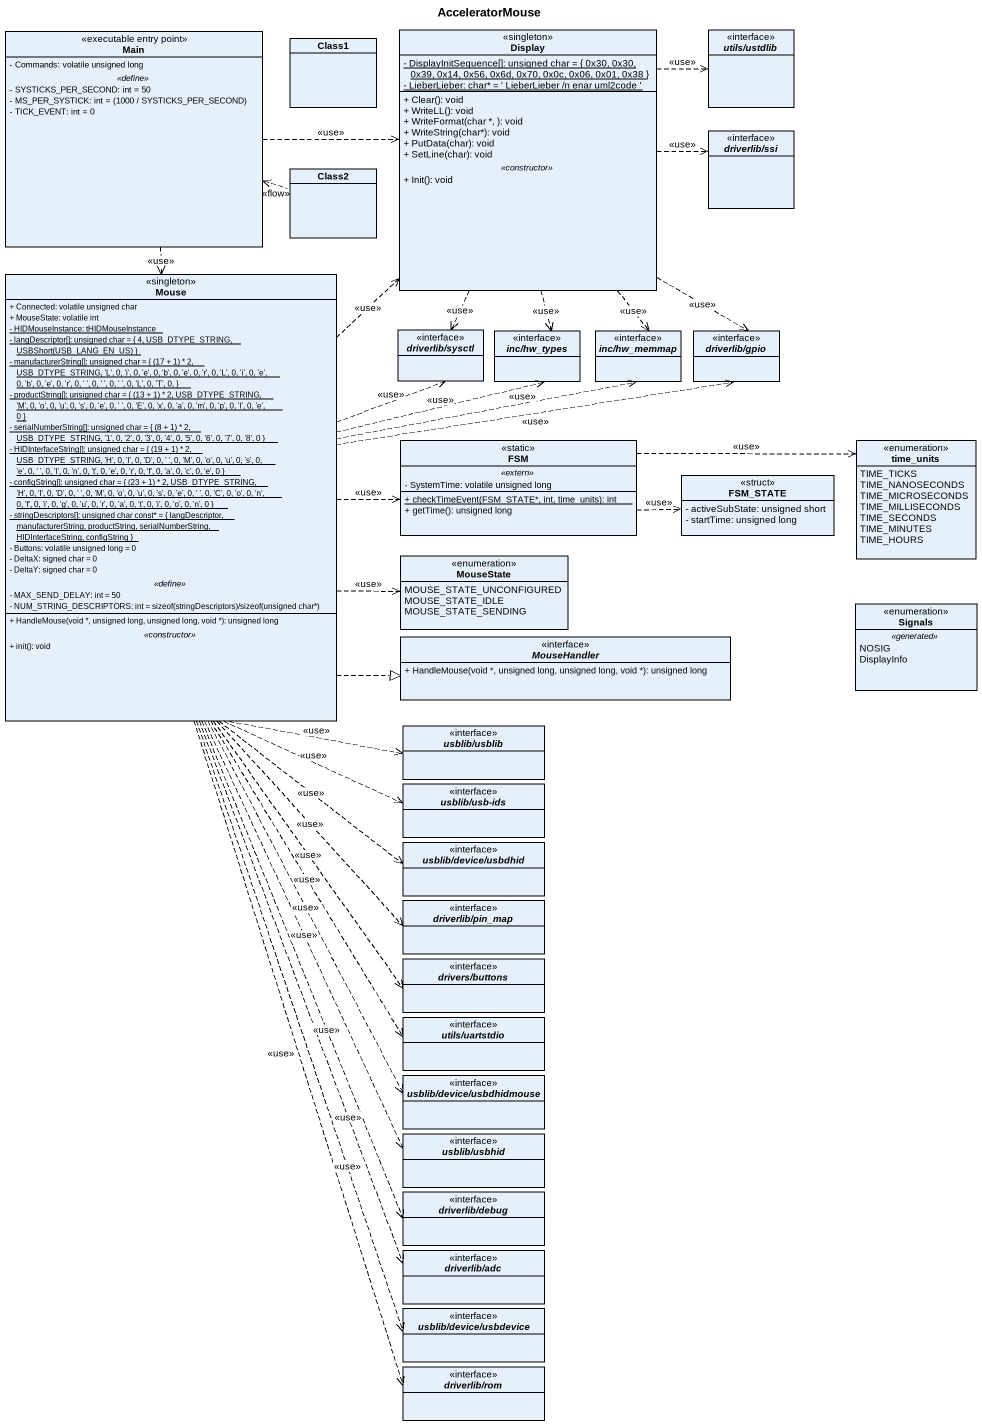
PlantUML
@startuml
title AcceleratorMouse
hide circle
hide empty members
skinparam classAttributeIconSize 0
class Main <<executable entry point>> {
  - Commands: volatile unsigned long
  .. <<define>> ..
  - SYSTICKS_PER_SECOND: int = 50
  {field} - MS_PER_SYSTICK: int = (1000 / SYSTICKS_PER_SECOND)
  - TICK_EVENT: int = 0
}
class Display <<singleton>> {
  {static} - DisplayInitSequence[]: unsigned char = { 0x30, 0x30, 0x39, 0x14, 0x56, 0x6d, 0x70, 0x0c, 0x06, 0x01, 0x38 }
  {static} - LieberLieber: char* = ' LieberLieber /n enar uml2code '
  --
  + Clear(): void
  + WriteLL(): void
  + WriteFormat(char *, ): void
  + WriteString(char*): void
  + PutData(char): void
  + SetLine(char): void
  .. <<constructor>> ..
  + Init(): void
}
interface "utils/ustdlib" as utils_ustdlib
class Class1
interface "driverlib/ssi" as driverlib_ssi
class Class2
class Mouse <<singleton>> {
  + Connected: volatile unsigned char
  + MouseState: volatile int
  {static} - HIDMouseInstance: tHIDMouseInstance
  {static} {field} - langDescriptor[]: unsigned char = { 4, USB_DTYPE_STRING, USBShort(USB_LANG_EN_US) }
  {static} {field} - manufacturerString[]: unsigned char = { (17 + 1) * 2, USB_DTYPE_STRING, 'L', 0, 'i', 0, 'e', 0, 'b', 0, 'e', 0, 'r', 0, 'L', 0, 'i', 0, 'e', 0, 'b', 0, 'e', 0, 'r', 0, ' ', 0, ' ', 0, ' ', 0, 'L', 0, 'T', 0, }
  {static} {field} - productString[]: unsigned char = { (13 + 1) * 2, USB_DTYPE_STRING, 'M', 0, 'o', 0, 'u', 0, 's', 0, 'e', 0, ' ', 0, 'E', 0, 'x', 0, 'a', 0, 'm', 0, 'p', 0, 'l', 0, 'e', 0 }
  {static} {field} - serialNumberString[]: unsigned char = { (8 + 1) * 2, USB_DTYPE_STRING, '1', 0, '2', 0, '3', 0, '4', 0, '5', 0, '6', 0, '7', 0, '8', 0 }
  {static} {field} - HIDInterfaceString[]: unsigned char = { (19 + 1) * 2, USB_DTYPE_STRING, 'H', 0, 'I', 0, 'D', 0, ' ', 0, 'M', 0, 'o', 0, 'u', 0, 's', 0, 'e', 0, ' ', 0, 'I', 0, 'n', 0, 't', 0, 'e', 0, 'r', 0, 'f', 0, 'a', 0, 'c', 0, 'e', 0 }
  {static} {field} - configString[]: unsigned char = { (23 + 1) * 2, USB_DTYPE_STRING, 'H', 0, 'I', 0, 'D', 0, ' ', 0, 'M', 0, 'o', 0, 'u', 0, 's', 0, 'e', 0, ' ', 0, 'C', 0, 'o', 0, 'n', 0, 'f', 0, 'i', 0, 'g', 0, 'u', 0, 'r', 0, 'a', 0, 't', 0, 'i', 0, 'o', 0, 'n', 0 }
  {static} - stringDescriptors[]: unsigned char const* = { langDescriptor, manufacturerString, productString, serialNumberString, HIDInterfaceString, configString }
  - Buttons: volatile unsigned long = 0
  - DeltaX: signed char = 0
  - DeltaY: signed char = 0
  .. <<define>> ..
  - MAX_SEND_DELAY: int = 50
  {field} - NUM_STRING_DESCRIPTORS: int = sizeof(stringDescriptors)/sizeof(unsigned char*)
  --
  + HandleMouse(void *, unsigned long, unsigned long, void *): unsigned long
  .. <<constructor>> ..
  + init(): void
}
interface "driverlib/sysctl" as driverlib_sysctl
interface "inc/hw_types" as inc_hw_types
interface "inc/hw_memmap" as inc_hw_memmap
interface "driverlib/gpio" as driverlib_gpio
class FSM <<static>> {
  .. <<extern>> ..
  - SystemTime: volatile unsigned long
  --
  {static} + checkTimeEvent(FSM_STATE*, int, time_units): int
  + getTime(): unsigned long
}
enum time_units {
  TIME_TICKS
  TIME_NANOSECONDS
  TIME_MICROSECONDS
  TIME_MILLISECONDS
  TIME_SECONDS
  TIME_MINUTES
  TIME_HOURS
}
class FSM_STATE <<struct>> {
  - activeSubState: unsigned short
  - startTime: unsigned long
}
enum MouseState {
  MOUSE_STATE_UNCONFIGURED
  MOUSE_STATE_IDLE
  MOUSE_STATE_SENDING
}
enum Signals {
  .. <<generated>> ..
  NOSIG
  DisplayInfo
}
interface MouseHandler {
  + HandleMouse(void *, unsigned long, unsigned long, void *): unsigned long
}
interface "usblib/usblib" as usblib_usblib
interface "usblib/usb-ids" as usblib_usb_ids
interface "usblib/device/usbdhid" as usblib_device_usbdhid
interface "driverlib/pin_map" as driverlib_pin_map
interface "drivers/buttons" as drivers_buttons
interface "utils/uartstdio" as utils_uartstdio
interface "usblib/device/usbdhidmouse" as usblib_device_usbdhidmouse
interface "usblib/usbhid" as usblib_usbhid
interface "driverlib/debug" as driverlib_debug
interface "driverlib/adc" as driverlib_adc
interface "usblib/device/usbdevice" as usblib_device_usbdevice
interface "driverlib/rom" as driverlib_rom
Main .right.> Display : <<use>>
Main ..> Mouse : <<use>>
Display .right.> utils_ustdlib : <<use>>
Display .right.> driverlib_ssi : <<use>>
Display ..> driverlib_sysctl : <<use>>
Display ..> inc_hw_types : <<use>>
Display ..> inc_hw_memmap : <<use>>
Display ..> driverlib_gpio : <<use>>
Class2 .left.> Main : <<flow>>
Mouse .up.> Display : <<use>>
Mouse .right.> driverlib_sysctl : <<use>>
Mouse .right.> inc_hw_types : <<use>>
Mouse .right.> inc_hw_memmap : <<use>>
Mouse .right.> driverlib_gpio : <<use>>
Mouse .right.> FSM : <<use>>
Mouse .right.> MouseState : <<use>>
Mouse .right.|> MouseHandler
Mouse ..> usblib_usblib : <<use>>
Mouse ..> usblib_usb_ids : <<use>>
Mouse ..> usblib_device_usbdhid : <<use>>
Mouse ..> driverlib_pin_map : <<use>>
Mouse ..> drivers_buttons : <<use>>
Mouse ..> utils_uartstdio : <<use>>
Mouse ..> usblib_device_usbdhidmouse : <<use>>
Mouse ..> usblib_usbhid : <<use>>
Mouse ..> driverlib_debug : <<use>>
Mouse ..> driverlib_adc : <<use>>
Mouse ..> usblib_device_usbdevice : <<use>>
Mouse ..> driverlib_rom : <<use>>
FSM .right.> time_units : <<use>>
FSM .right.> FSM_STATE : <<use>>
@enduml
